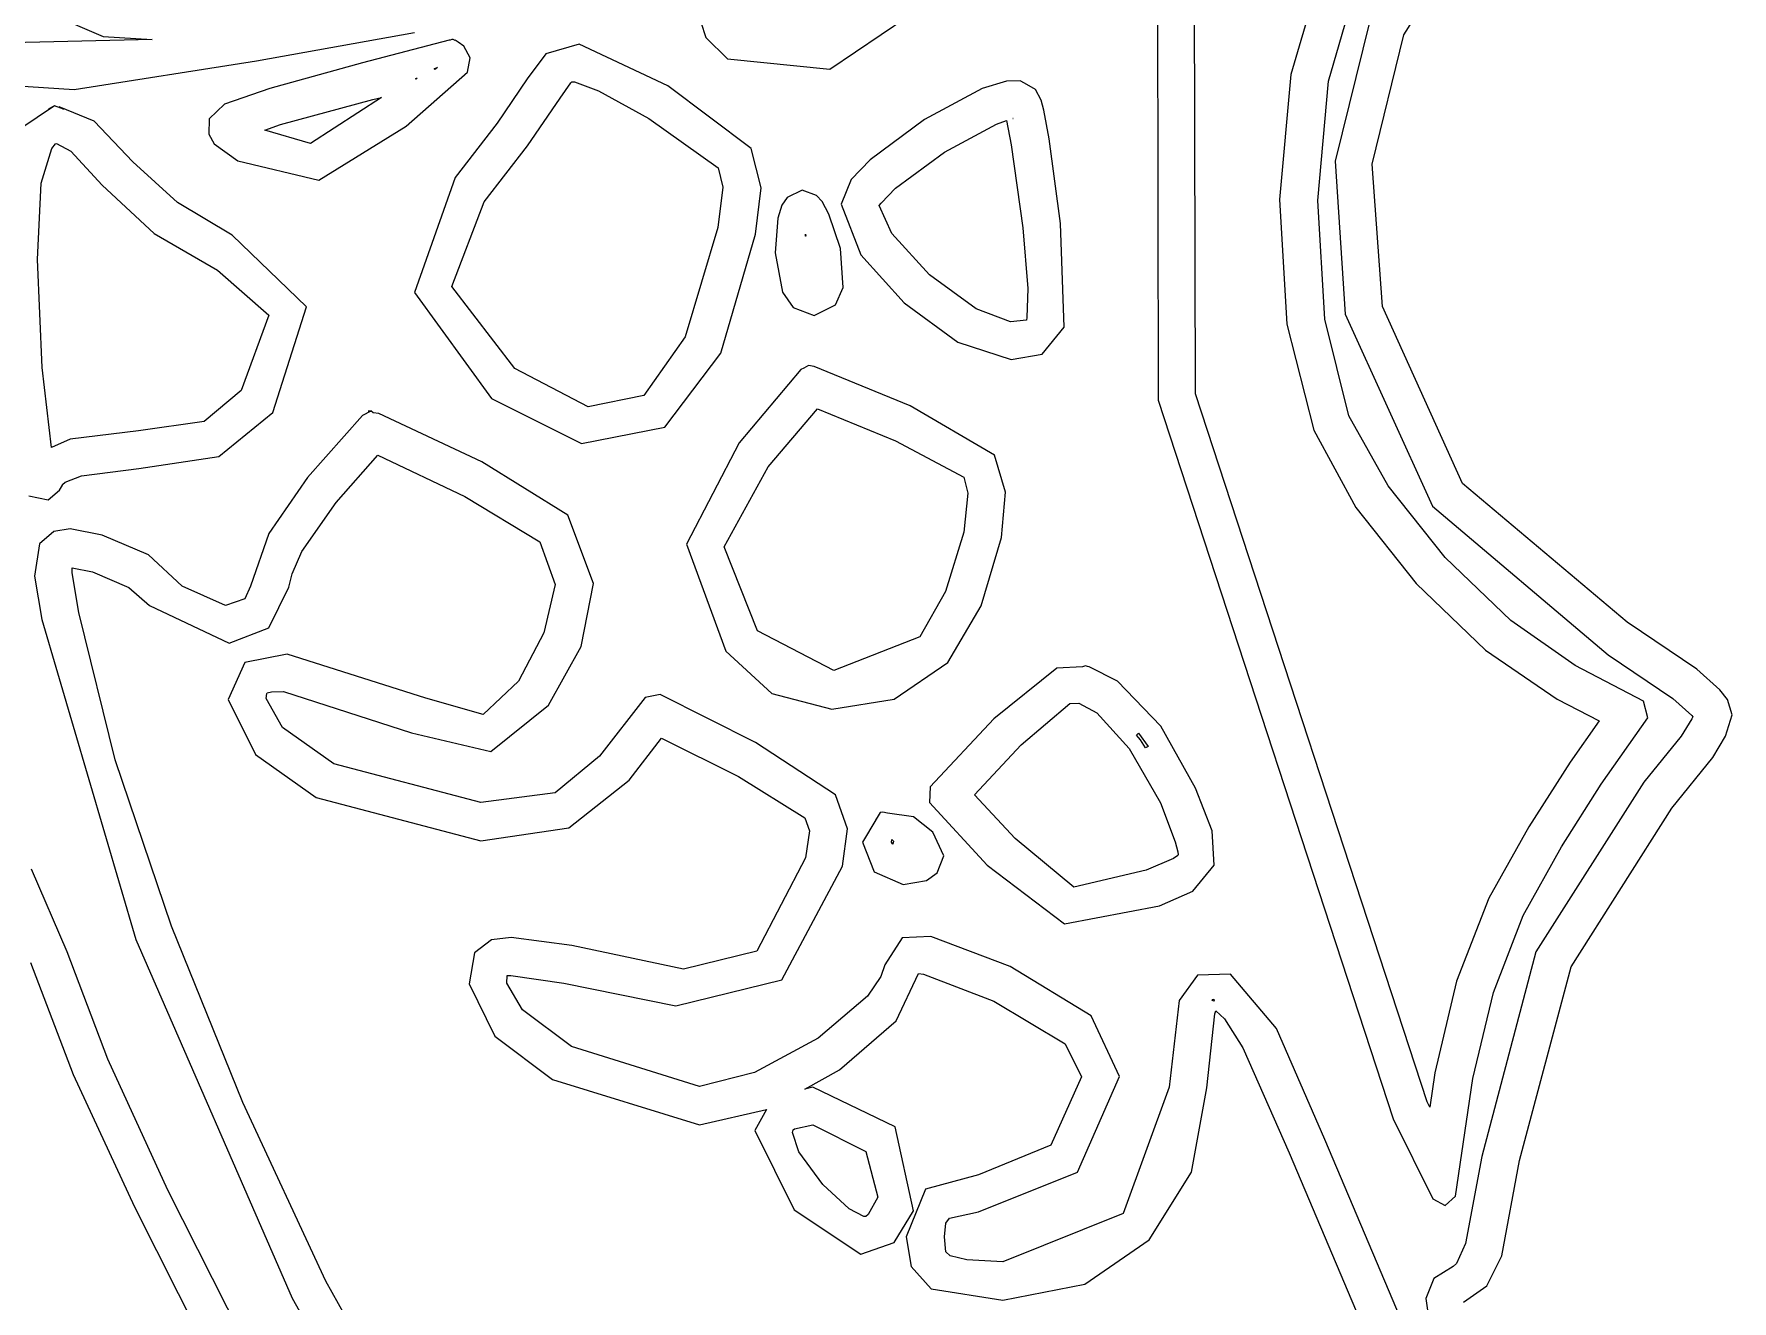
# Model space of a CAD drawing. Extents: x 23 to 528, y 384 to 592.
# Drawn here: x 450.87 to 462.63, y 425.49 to 434.26 of the extents above; entities that cross this region are included whole.
import ezdxf

# ---------------------------------------------------------------- set-up
doc = ezdxf.new("R2010")
doc.units = 0
doc.layers.get('0').update_dxf_attribs({"linetype": 'CONTINUOUS'})

msp = doc.modelspace()

# ---------------------------------------------------------------- linework, layer by layer
at = {"color": 0}
for p, q in [((458.643, 436.555), (458.653, 431.726)), ((458.911, 431.768), (458.9, 436.513)), ((460.354, 434.255), (460.837, 435.021)), ((459.786, 434.71), (459.571, 433.98)), ((459.832, 433.934), (460.026, 434.601)), ((450.97, 434.407), (451.347, 434.245)), ((455.45, 434.449), (455.521, 434.238)), ((456.378, 434.019), (456.911, 434.379)), ((451.347, 434.245), (451.686, 434.224)), ((452.409, 434.075), (453.503, 434.273)), ((460.117, 434.354), (459.878, 433.38)), ((460.135, 433.359), (460.354, 434.255)), ((451.686, 434.224), (450.342, 434.192)), ((453.743, 434.22), (453.143, 434.061)), ((453.746, 434.22), (453.743, 434.22)), ((453.75, 434.22), (453.746, 434.22)), ((453.76, 434.224), (453.75, 434.22)), ((453.767, 434.224), (453.76, 434.224)), ((453.771, 434.224), (453.767, 434.224)), ((453.785, 434.217), (453.771, 434.224)), ((453.806, 434.206), (453.785, 434.22)), ((453.785, 434.22), (453.785, 434.217)), ((453.845, 434.178), (453.806, 434.206)), ((453.887, 434.097), (453.845, 434.178)), ((454.413, 434.125), (454.283, 433.952)), ((454.642, 434.192), (454.413, 434.125)), ((455.256, 433.903), (454.642, 434.192)), ((455.521, 434.238), (455.669, 434.09)), ((451.146, 433.878), (452.409, 434.075)), ((453.143, 434.061), (452.501, 433.885)), ((453.64, 434.023), (453.662, 434.03)), ((453.64, 434.019), (453.64, 434.023)), ((453.644, 434.015), (453.64, 434.019)), ((453.662, 434.03), (453.644, 434.015)), ((453.87, 433.998), (453.887, 434.097)), ((455.669, 434.09), (456.378, 434.019)), ((449.926, 433.955), (451.146, 433.878)), ((453.446, 433.624), (453.87, 433.998)), ((453.51, 433.952), (453.517, 433.955)), ((453.513, 433.948), (453.51, 433.952)), ((453.521, 433.955), (453.513, 433.948)), ((453.517, 433.955), (453.521, 433.955)), ((454.283, 433.952), (454.074, 433.645)), ((454.512, 433.818), (454.586, 433.924)), ((454.586, 433.924), (454.593, 433.931)), ((454.593, 433.931), (454.611, 433.931)), ((454.611, 433.931), (454.776, 433.867)), ((455.835, 433.469), (455.256, 433.903)), ((457.602, 433.934), (457.433, 433.885)), ((457.697, 433.938), (457.602, 433.934)), ((457.726, 433.92), (457.697, 433.938)), ((457.803, 433.878), (457.726, 433.92)), ((459.571, 433.98), (459.493, 433.116)), ((459.758, 433.109), (459.832, 433.934)), ((452.187, 433.776), (452.081, 433.673)), ((452.501, 433.885), (452.187, 433.776)), ((452.575, 433.634), (453.214, 433.807)), ((453.274, 433.821), (452.783, 433.504)), ((453.214, 433.807), (453.274, 433.821)), ((454.286, 433.486), (454.512, 433.818)), ((454.776, 433.867), (455.126, 433.677)), ((457.433, 433.885), (457.034, 433.67)), ((457.842, 433.804), (457.803, 433.878)), ((457.86, 433.733), (457.842, 433.804)), ((451.009, 433.765), (450.769, 433.603)), ((451.009, 433.765), (450.97, 433.744)), ((450.97, 433.744), (451.009, 433.765)), ((451.072, 433.74), (451.009, 433.765)), ((451.284, 433.659), (451.041, 433.758)), ((451.041, 433.758), (451.072, 433.74)), ((451.552, 433.377), (451.284, 433.659)), ((452.081, 433.673), (452.078, 433.567)), ((455.126, 433.677), (455.605, 433.335)), ((457.034, 433.67), (456.657, 433.391)), ((457.532, 433.638), (457.602, 433.663)), ((457.602, 433.663), (457.634, 433.493)), ((457.648, 433.677), (457.645, 433.677)), ((457.645, 433.677), (457.648, 433.677)), ((457.898, 433.536), (457.86, 433.733)), ((452.078, 433.567), (452.116, 433.5)), ((452.466, 433.596), (452.575, 433.634)), ((452.783, 433.504), (452.466, 433.596)), ((452.84, 433.25), (453.446, 433.624)), ((454.074, 433.645), (453.785, 433.268)), ((457.172, 433.444), (457.532, 433.638)), ((457.976, 432.95), (457.898, 433.536)), ((450.917, 433.229), (450.991, 433.469)), ((450.991, 433.469), (451.016, 433.5)), ((451.016, 433.5), (451.023, 433.504)), ((451.023, 433.504), (451.122, 433.451)), ((451.122, 433.451), (451.34, 433.215)), ((452.116, 433.5), (452.279, 433.384)), ((453.986, 433.098), (454.286, 433.486)), ((455.902, 433.197), (455.835, 433.469)), ((456.833, 433.193), (457.172, 433.444)), ((457.634, 433.493), (457.715, 432.918)), ((451.862, 433.095), (451.552, 433.377)), ((452.279, 433.384), (452.84, 433.25)), ((455.605, 433.335), (455.637, 433.201)), ((456.657, 433.391), (456.526, 433.253)), ((459.878, 433.38), (459.948, 432.322)), ((460.206, 432.375), (460.135, 433.359)), ((450.892, 432.7), (450.917, 433.229)), ((451.34, 433.215), (451.7, 432.88)), ((453.785, 433.268), (453.503, 432.47)), ((455.637, 433.201), (455.602, 432.922)), ((455.863, 432.876), (455.902, 433.197)), ((456.526, 433.253), (456.456, 433.084)), ((456.734, 433.091), (456.833, 433.193)), ((452.24, 432.869), (451.862, 433.095)), ((453.76, 432.513), (453.986, 433.098)), ((456.046, 433.077), (456.018, 432.985)), ((456.082, 433.13), (456.046, 433.077)), ((456.188, 433.179), (456.082, 433.13)), ((456.286, 433.144), (456.188, 433.179)), ((456.325, 433.102), (456.286, 433.144)), ((456.371, 433.014), (456.325, 433.102)), ((456.456, 433.084), (456.593, 432.731)), ((456.72, 433.074), (456.734, 433.091)), ((456.808, 432.88), (456.72, 433.074)), ((459.493, 433.116), (459.542, 432.252)), ((459.807, 432.287), (459.758, 433.109)), ((456.018, 432.985), (456.001, 432.745)), ((456.452, 432.777), (456.371, 433.014)), ((458.001, 432.23), (457.976, 432.95)), ((451.7, 432.88), (452.138, 432.625)), ((452.755, 432.371), (452.24, 432.869)), ((455.602, 432.922), (455.376, 432.163)), ((455.623, 432.05), (455.863, 432.876)), ((456.209, 432.876), (456.212, 432.862)), ((456.209, 432.862), (456.209, 432.876)), ((456.212, 432.862), (456.209, 432.862)), ((457.069, 432.594), (456.808, 432.88)), ((457.715, 432.918), (457.75, 432.498)), ((456.001, 432.745), (456.05, 432.474)), ((456.47, 432.506), (456.452, 432.777)), ((456.593, 432.731), (456.893, 432.4)), ((450.924, 431.952), (450.892, 432.7)), ((452.138, 432.625), (452.494, 432.315)), ((454.198, 431.945), (453.76, 432.513)), ((456.417, 432.386), (456.47, 432.506)), ((457.391, 432.357), (457.069, 432.594)), ((457.75, 432.498), (457.743, 432.297)), ((452.522, 431.641), (452.755, 432.371)), ((453.503, 432.47), (454.036, 431.736)), ((456.05, 432.474), (456.124, 432.368)), ((456.124, 432.368), (456.269, 432.312)), ((456.269, 432.312), (456.417, 432.386)), ((456.893, 432.4), (457.264, 432.128)), ((460.76, 431.147), (460.206, 432.375)), ((452.494, 432.315), (452.303, 431.793)), ((457.63, 432.269), (457.391, 432.357)), ((457.74, 432.28), (457.63, 432.269)), ((457.743, 432.297), (457.74, 432.28)), ((457.74, 432.28), (457.74, 432.28)), ((459.542, 432.252), (459.729, 431.518)), ((459.973, 431.617), (459.807, 432.287)), ((459.948, 432.322), (460.551, 430.992)), ((455.376, 432.163), (455.09, 431.758)), ((457.264, 432.128), (457.634, 432.008)), ((457.849, 432.043), (458.001, 432.23)), ((455.235, 431.539), (455.623, 432.05)), ((457.634, 432.008), (457.849, 432.043)), ((450.988, 431.398), (450.924, 431.952)), ((454.706, 431.68), (454.198, 431.945)), ((456.177, 431.938), (455.75, 431.43)), ((456.198, 431.948), (456.177, 431.938)), ((456.23, 431.966), (456.198, 431.948)), ((456.269, 431.959), (456.23, 431.966)), ((456.935, 431.687), (456.269, 431.959)), ((452.303, 431.793), (452.046, 431.578)), ((454.036, 431.736), (454.66, 431.426)), ((455.09, 431.758), (454.706, 431.68)), ((455.951, 431.264), (456.293, 431.666)), ((456.293, 431.666), (456.833, 431.444)), ((457.518, 431.345), (456.935, 431.687)), ((458.653, 431.726), (460.28, 426.748)), ((460.516, 426.865), (458.911, 431.768)), ((452.046, 431.578), (451.591, 431.514)), ((452.148, 431.334), (452.522, 431.641)), ((453.143, 431.62), (452.762, 431.19)), ((453.2, 431.648), (453.143, 431.62)), ((453.2, 431.648), (453.182, 431.648)), ((453.182, 431.648), (453.2, 431.648)), ((453.217, 431.638), (453.2, 431.652)), ((453.2, 431.652), (453.2, 431.648)), ((453.256, 431.634), (453.217, 431.638)), ((453.969, 431.299), (453.256, 431.634)), ((454.66, 431.426), (455.235, 431.539)), ((460.244, 431.133), (459.973, 431.617)), ((451.118, 431.454), (450.988, 431.398)), ((451.591, 431.514), (451.118, 431.454)), ((455.75, 431.43), (455.387, 430.728)), ((456.833, 431.444), (457.306, 431.193)), ((459.729, 431.518), (460.022, 430.982)), ((451.594, 431.253), (452.148, 431.334)), ((452.96, 431.017), (453.249, 431.345)), ((453.249, 431.345), (453.852, 431.059)), ((457.595, 431.087), (457.518, 431.345)), ((451.083, 431.158), (451.196, 431.2)), ((451.196, 431.2), (451.594, 431.253)), ((452.762, 431.19), (452.494, 430.802)), ((454.565, 430.929), (453.969, 431.299)), ((455.648, 430.71), (455.951, 431.264)), ((457.306, 431.193), (457.334, 431.08)), ((450.966, 431.034), (451.044, 431.102)), ((451.044, 431.102), (451.065, 431.137)), ((451.065, 431.14), (451.083, 431.158)), ((451.065, 431.137), (451.065, 431.14)), ((457.334, 431.08), (457.306, 430.812)), ((457.567, 430.773), (457.595, 431.087)), ((460.64, 430.636), (460.244, 431.133)), ((461.899, 430.188), (460.76, 431.147)), ((450.832, 431.063), (450.966, 431.034)), ((452.723, 430.678), (452.96, 431.017)), ((453.852, 431.059), (454.371, 430.745)), ((460.022, 430.982), (460.439, 430.456)), ((460.551, 430.992), (461.768, 429.962)), ((451.118, 430.833), (451.005, 430.816)), ((451.34, 430.791), (451.118, 430.833)), ((454.741, 430.456), (454.565, 430.929)), ((450.906, 430.731), (450.871, 430.505)), ((451.005, 430.816), (450.906, 430.731)), ((451.661, 430.653), (451.34, 430.791)), ((452.494, 430.802), (452.367, 430.438)), ((454.371, 430.745), (454.477, 430.449)), ((455.387, 430.728), (455.658, 429.987)), ((457.306, 430.812), (457.179, 430.399)), ((457.426, 430.301), (457.567, 430.773)), ((451.894, 430.438), (451.661, 430.653)), ((452.656, 430.523), (452.723, 430.678)), ((455.877, 430.128), (455.648, 430.71)), ((461.095, 430.198), (460.64, 430.636)), ((450.871, 430.505), (450.921, 430.205)), ((451.132, 430.53), (451.132, 430.565)), ((451.132, 430.565), (451.273, 430.537)), ((451.178, 430.255), (451.132, 430.53)), ((451.273, 430.537), (451.524, 430.428)), ((452.632, 430.431), (452.656, 430.523)), ((451.524, 430.428), (451.668, 430.304)), ((452.194, 430.304), (451.894, 430.438)), ((452.367, 430.438), (452.328, 430.35)), ((452.494, 430.149), (452.632, 430.431)), ((452.632, 430.431), (452.632, 430.431)), ((454.477, 430.449), (454.399, 430.114)), ((454.656, 430.018), (454.741, 430.456)), ((457.179, 430.399), (457.002, 430.086)), ((460.439, 430.456), (460.918, 429.994)), ((451.429, 429.235), (451.178, 430.255)), ((451.668, 430.304), (452.219, 430.043)), ((452.328, 430.35), (452.194, 430.304)), ((457.196, 429.909), (457.426, 430.301)), ((450.921, 430.205), (451.573, 427.99)), ((452.219, 430.043), (452.494, 430.149)), ((456.406, 429.853), (455.877, 430.128)), ((461.539, 429.888), (461.095, 430.198)), ((462.382, 429.863), (461.899, 430.188)), ((454.399, 430.114), (454.223, 429.779)), ((454.431, 429.613), (454.656, 430.018)), ((457.002, 430.086), (456.406, 429.853)), ((452.328, 429.909), (452.212, 429.652)), ((452.621, 429.966), (452.328, 429.909)), ((453.58, 429.662), (452.621, 429.966)), ((455.658, 429.987), (455.976, 429.694)), ((456.823, 429.655), (457.196, 429.909)), ((460.918, 429.994), (461.416, 429.655)), ((461.768, 429.962), (462.216, 429.659)), ((454.223, 429.779), (453.979, 429.549)), ((457.951, 429.87), (457.514, 429.518)), ((458.128, 429.877), (457.951, 429.87)), ((458.149, 429.884), (458.128, 429.877)), ((458.163, 429.881), (458.149, 429.884)), ((458.174, 429.877), (458.163, 429.881)), ((458.371, 429.779), (458.174, 429.877)), ((458.671, 429.468), (458.371, 429.779)), ((462.012, 429.641), (461.539, 429.888)), ((462.541, 429.719), (462.382, 429.863)), ((452.476, 429.659), (452.48, 429.694)), ((452.589, 429.458), (452.476, 429.659)), ((452.48, 429.694), (452.483, 429.697)), ((452.483, 429.697), (452.512, 429.705)), ((452.512, 429.705), (452.596, 429.708)), ((452.596, 429.708), (453.482, 429.422)), ((453.979, 429.549), (453.58, 429.662)), ((455.101, 429.666), (454.783, 429.26)), ((455.203, 429.687), (455.101, 429.666)), ((455.863, 429.355), (455.203, 429.687)), ((455.976, 429.694), (456.392, 429.585)), ((462.216, 429.659), (462.347, 429.542)), ((462.594, 429.652), (462.541, 429.719)), ((452.212, 429.652), (452.402, 429.271)), ((454.032, 429.292), (454.431, 429.613)), ((456.392, 429.585), (456.823, 429.655)), ((457.704, 429.338), (458.04, 429.623)), ((458.04, 429.623), (458.103, 429.627)), ((458.103, 429.627), (458.227, 429.56)), ((458.227, 429.56), (458.452, 429.313)), ((461.416, 429.655), (461.705, 429.503)), ((462.044, 429.525), (462.012, 429.641)), ((462.347, 429.542), (462.354, 429.532)), ((462.58, 429.398), (462.626, 429.546)), ((462.626, 429.546), (462.594, 429.652)), ((452.945, 429.207), (452.589, 429.458)), ((453.482, 429.422), (454.032, 429.292)), ((457.514, 429.518), (457.073, 429.048)), ((458.911, 429.038), (458.671, 429.468)), ((461.705, 429.503), (461.504, 429.218)), ((461.719, 429.066), (462.044, 429.525)), ((462.347, 429.518), (462.273, 429.398)), ((462.354, 429.532), (462.347, 429.518)), ((454.988, 429.094), (455.214, 429.383)), ((455.214, 429.383), (455.747, 429.119)), ((456.417, 428.992), (455.863, 429.355)), ((457.38, 428.992), (457.704, 429.338)), ((458.452, 429.313), (458.668, 428.935)), ((458.502, 429.405), (458.516, 429.419)), ((458.53, 429.373), (458.502, 429.405)), ((458.516, 429.419), (458.583, 429.327)), ((458.565, 429.316), (458.53, 429.373)), ((458.583, 429.327), (458.565, 429.316)), ((462.273, 429.398), (462.015, 429.08)), ((462.492, 429.249), (462.58, 429.398)), ((451.82, 428.082), (451.429, 429.235)), ((452.402, 429.271), (452.822, 428.974)), ((453.961, 428.939), (452.945, 429.207)), ((454.783, 429.26), (454.477, 429.006)), ((461.504, 429.218), (461.218, 428.77)), ((462.209, 428.9), (462.492, 429.249)), ((454.572, 428.763), (454.988, 429.094)), ((455.747, 429.119), (456.205, 428.833)), ((462.015, 429.08), (461.268, 427.905)), ((452.822, 428.974), (453.961, 428.674)), ((454.477, 429.006), (453.961, 428.939)), ((456.502, 428.756), (456.417, 428.992)), ((457.073, 429.048), (457.069, 428.939)), ((457.662, 428.689), (457.38, 428.992)), ((459.027, 428.741), (458.911, 429.038)), ((461.444, 428.632), (461.719, 429.066)), ((456.205, 428.833), (456.237, 428.741)), ((456.727, 428.868), (456.699, 428.823)), ((456.745, 428.872), (456.727, 428.868)), ((456.777, 428.865), (456.745, 428.872)), ((456.957, 428.84), (456.777, 428.865)), ((457.091, 428.734), (456.957, 428.84)), ((457.069, 428.939), (457.468, 428.505)), ((458.668, 428.935), (458.77, 428.667)), ((461.511, 427.8), (462.209, 428.9)), ((453.961, 428.674), (454.572, 428.763)), ((456.237, 428.741), (456.209, 428.554)), ((456.466, 428.498), (456.502, 428.756)), ((456.696, 428.819), (456.604, 428.664)), ((456.699, 428.823), (456.696, 428.823)), ((456.696, 428.823), (456.696, 428.819)), ((457.168, 428.569), (457.091, 428.734)), ((459.041, 428.505), (459.027, 428.741)), ((461.218, 428.77), (460.943, 428.276)), ((456.604, 428.664), (456.685, 428.459)), ((456.805, 428.664), (456.808, 428.681)), ((456.812, 428.653), (456.805, 428.664)), ((456.808, 428.681), (456.808, 428.681)), ((456.808, 428.681), (456.819, 428.671)), ((456.808, 428.681), (456.819, 428.671)), ((456.819, 428.671), (456.808, 428.681)), ((456.808, 428.681), (456.808, 428.681)), ((456.815, 428.65), (456.812, 428.653)), ((456.819, 428.671), (456.815, 428.65)), ((458.068, 428.353), (457.662, 428.689)), ((458.77, 428.667), (458.788, 428.597)), ((461.179, 428.156), (461.444, 428.632)), ((456.209, 428.554), (455.874, 427.909)), ((456.046, 427.711), (456.466, 428.498)), ((457.122, 428.452), (457.168, 428.569)), ((457.468, 428.505), (458.004, 428.099)), ((458.759, 428.551), (458.569, 428.47)), ((458.788, 428.572), (458.759, 428.551)), ((458.788, 428.597), (458.791, 428.576)), ((458.791, 428.576), (458.788, 428.572)), ((458.893, 428.325), (459.041, 428.505)), ((451.097, 427.905), (450.85, 428.477)), ((456.685, 428.459), (456.886, 428.371)), ((456.886, 428.371), (457.048, 428.399)), ((457.048, 428.399), (457.122, 428.452)), ((458.569, 428.47), (458.068, 428.353)), ((458.661, 428.223), (458.893, 428.325)), ((460.943, 428.276), (460.717, 427.701)), ((458.004, 428.099), (458.661, 428.223)), ((460.975, 427.623), (461.179, 428.156)), ((452.314, 426.861), (451.82, 428.082)), ((457.077, 428.011), (456.879, 428.001)), ((457.627, 427.803), (457.077, 428.011)), ((451.379, 427.161), (451.097, 427.905)), ((451.573, 427.99), (452.656, 425.506)), ((453.919, 427.898), (453.88, 427.683)), ((454.036, 427.986), (453.919, 427.898)), ((454.173, 428.004), (454.036, 427.986)), ((454.593, 427.948), (454.173, 428.004)), ((455.366, 427.785), (454.593, 427.948)), ((455.874, 427.909), (455.366, 427.785)), ((456.879, 428.001), (456.759, 427.814)), ((461.268, 427.905), (460.894, 426.487)), ((450.843, 427.831), (451.139, 427.055)), ((456.759, 427.814), (456.731, 427.732)), ((458.188, 427.461), (457.627, 427.803)), ((461.155, 426.459), (461.511, 427.8)), ((453.88, 427.683), (454.06, 427.32)), ((454.141, 427.687), (454.145, 427.74)), ((454.251, 427.503), (454.141, 427.687)), ((454.145, 427.74), (454.17, 427.74)), ((454.17, 427.74), (454.537, 427.687)), ((454.537, 427.687), (455.313, 427.531)), ((455.313, 427.531), (456.046, 427.711)), ((456.731, 427.732), (456.639, 427.598)), ((456.837, 427.426), (456.992, 427.754)), ((456.992, 427.754), (457.027, 427.75)), ((457.027, 427.75), (457.514, 427.563)), ((458.925, 427.743), (458.798, 427.567)), ((459.154, 427.75), (458.925, 427.743)), ((459.472, 427.373), (459.154, 427.75)), ((460.717, 427.701), (460.569, 427.066)), ((456.639, 427.598), (456.297, 427.306)), ((457.514, 427.563), (458.008, 427.267)), ((458.798, 427.567), (458.728, 426.967)), ((459.027, 427.567), (459.031, 427.574)), ((459.041, 427.563), (459.027, 427.567)), ((459.031, 427.574), (459.038, 427.577)), ((459.038, 427.577), (459.041, 427.563)), ((460.83, 427.027), (460.975, 427.623)), ((454.589, 427.249), (454.251, 427.503)), ((456.445, 427.087), (456.837, 427.426)), ((458.385, 427.041), (458.188, 427.461)), ((458.989, 426.963), (459.045, 427.475)), ((459.045, 427.475), (459.052, 427.496)), ((459.052, 427.496), (459.112, 427.44)), ((459.112, 427.44), (459.239, 427.239)), ((454.06, 427.32), (454.459, 427.02)), ((456.297, 427.306), (455.856, 427.069)), ((459.807, 426.604), (459.472, 427.373)), ((455.475, 426.97), (454.589, 427.249)), ((458.008, 427.267), (458.121, 427.038)), ((459.239, 427.239), (459.56, 426.512)), ((451.795, 426.254), (451.379, 427.161)), ((455.856, 427.069), (455.475, 426.97)), ((456.205, 426.953), (456.445, 427.087)), ((451.139, 427.055), (451.563, 426.138)), ((454.459, 427.02), (455.475, 426.706)), ((456.262, 426.967), (456.205, 426.953)), ((456.83, 426.692), (456.262, 426.967)), ((458.121, 427.038), (457.909, 426.565)), ((458.093, 426.378), (458.385, 427.041)), ((458.728, 426.967), (458.41, 426.092)), ((458.883, 426.378), (458.989, 426.963)), ((460.569, 427.066), (460.534, 426.829)), ((460.71, 426.212), (460.83, 427.027)), ((452.889, 425.623), (452.314, 426.861)), ((460.534, 426.829), (460.516, 426.865)), ((455.475, 426.706), (455.941, 426.812)), ((455.941, 426.812), (455.859, 426.667)), ((460.28, 426.748), (460.555, 426.194)), ((455.859, 426.667), (456.131, 426.117)), ((456.12, 426.653), (456.124, 426.671)), ((456.163, 426.519), (456.12, 426.653)), ((456.124, 426.671), (456.135, 426.678)), ((456.135, 426.678), (456.262, 426.706)), ((456.262, 426.706), (456.629, 426.522)), ((456.957, 426.11), (456.83, 426.692)), ((460.576, 424.79), (459.807, 426.604)), ((456.329, 426.293), (456.163, 426.519)), ((456.629, 426.522), (456.71, 426.205)), ((457.909, 426.565), (457.408, 426.36)), ((459.56, 426.512), (460.34, 424.67)), ((460.894, 426.487), (460.781, 425.884)), ((457.408, 426.103), (458.093, 426.378)), ((458.59, 425.909), (458.883, 426.378)), ((461.031, 425.799), (461.155, 426.459)), ((452.332, 425.189), (451.795, 426.254)), ((456.512, 426.124), (456.329, 426.293)), ((457.041, 426.261), (456.907, 425.93)), ((457.408, 426.36), (457.041, 426.261)), ((451.563, 426.138), (452.018, 425.235)), ((456.71, 426.205), (456.643, 426.085)), ((460.555, 426.194), (460.64, 426.148)), ((460.64, 426.148), (460.71, 426.212)), ((456.131, 426.117), (456.593, 425.81)), ((456.614, 426.071), (456.512, 426.124)), ((456.629, 426.071), (456.614, 426.071)), ((456.643, 426.085), (456.629, 426.071)), ((456.823, 425.891), (456.957, 426.11)), ((457.172, 425.93), (457.182, 426.025)), ((457.182, 426.025), (457.207, 426.06)), ((457.207, 426.06), (457.408, 426.103)), ((458.41, 426.092), (457.577, 425.757)), ((456.907, 425.93), (456.942, 425.725)), ((457.182, 425.827), (457.172, 425.93)), ((458.145, 425.602), (458.59, 425.909)), ((456.593, 425.81), (456.823, 425.891)), ((457.211, 425.799), (457.182, 425.827)), ((457.327, 425.771), (457.211, 425.799)), ((460.781, 425.884), (460.717, 425.746)), ((460.929, 425.591), (461.031, 425.799)), ((456.942, 425.725), (457.08, 425.57)), ((457.577, 425.757), (457.327, 425.771)), ((460.696, 425.725), (460.562, 425.641)), ((460.717, 425.746), (460.696, 425.725)), ((454.166, 423.34), (452.889, 425.623)), ((457.08, 425.57), (457.577, 425.492)), ((457.577, 425.492), (458.145, 425.602)), ((460.562, 425.641), (460.506, 425.503)), ((460.767, 425.478), (460.929, 425.591)), ((452.656, 425.506), (453.94, 423.203)), ((460.506, 425.503), (460.548, 425.207))]:
    msp.add_line(p, q, dxfattribs=at)

doc.saveas('drawing.dxf')
